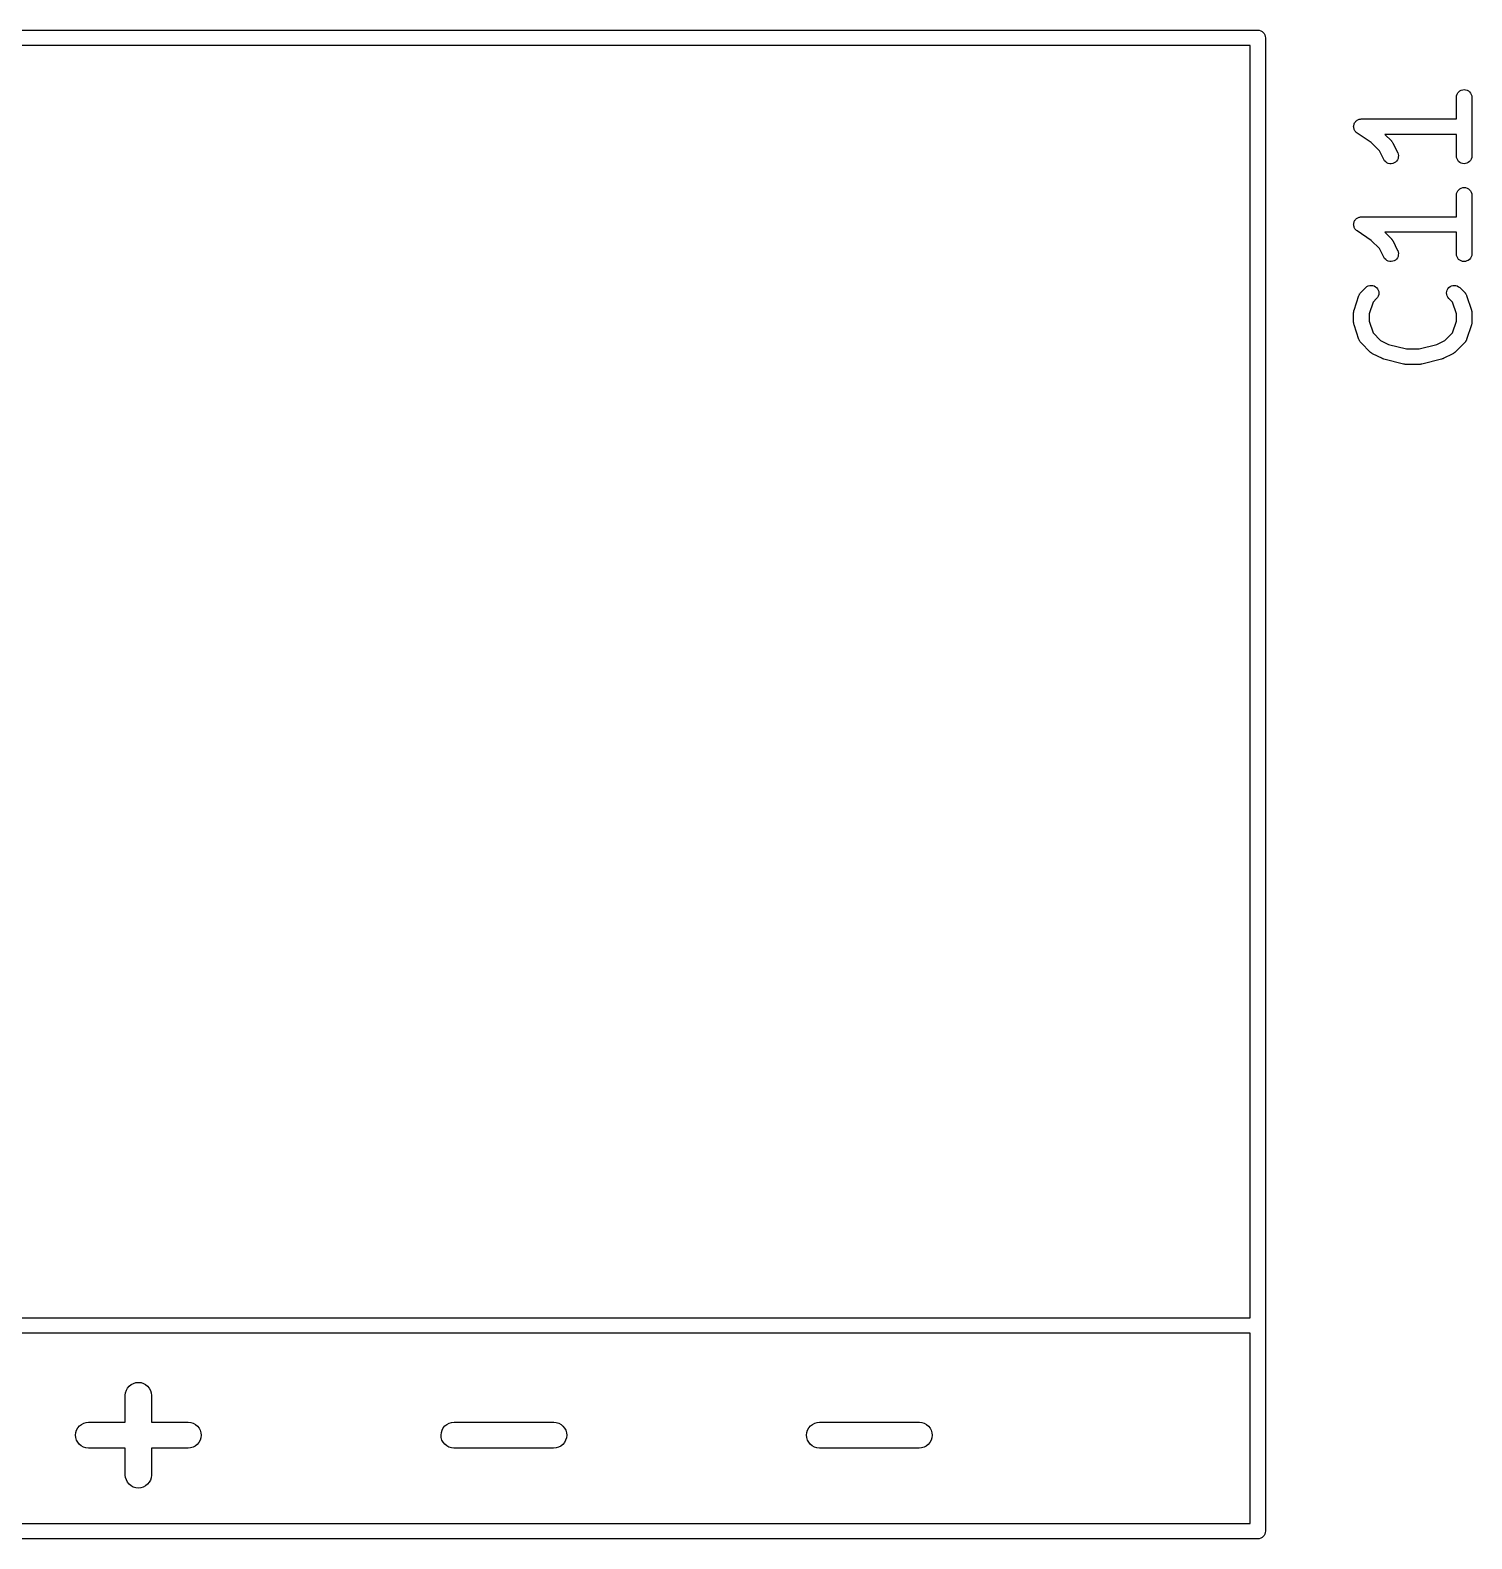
# Model space of a CAD drawing. Extents: x 122.7 to 185.3, y -119.4 to -70.3.
# Drawn here: x 166.08 to 180.1, y -119.44 to -104.77 of the extents above; entities that cross this region are included whole.
import ezdxf

# ---------------------------------------------------------------- set-up
doc = ezdxf.new("R2010")
doc.units = 0
doc.layers.add('BLACK', color=7, linetype='CONTINUOUS')

msp = doc.modelspace()

# ---------------------------------------------------------------- linework, layer by layer
at = {"layer": 'BLACK', "linetype": 'CONTINUOUS'}
for p, q in [((148.326, -104.765), (178.018, -104.765)), ((178.018, -104.765), (178.022, -104.765)), ((178.022, -104.765), (178.026, -104.765)), ((178.026, -104.765), (178.037, -104.766)), ((178.037, -104.766), (178.051, -104.77)), ((178.051, -104.77), (178.064, -104.777)), ((178.064, -104.777), (178.075, -104.787)), ((178.075, -104.787), (178.085, -104.798)), ((178.085, -104.798), (178.092, -104.811)), ((178.092, -104.811), (178.096, -104.825)), ((177.947, -104.915), (148.397, -104.915)), ((177.947, -117.295), (177.947, -104.915)), ((178.096, -104.825), (178.097, -104.84)), ((178.097, -104.84), (178.097, -104.844)), ((178.097, -104.844), (178.097, -117.366)), ((179.957, -105.403), (179.961, -105.389)), ((179.961, -105.389), (179.968, -105.376)), ((179.968, -105.376), (179.978, -105.365)), ((179.978, -105.365), (179.989, -105.355)), ((179.989, -105.355), (180.002, -105.349)), ((180.002, -105.349), (180.016, -105.344)), ((180.016, -105.344), (180.031, -105.343)), ((180.031, -105.343), (180.045, -105.345)), ((180.045, -105.345), (180.059, -105.349)), ((180.059, -105.349), (180.072, -105.356)), ((180.072, -105.356), (180.084, -105.365)), ((180.084, -105.365), (180.093, -105.377)), ((180.093, -105.377), (180.1, -105.39)), ((180.1, -105.39), (180.104, -105.404)), ((179.955, -105.417), (179.957, -105.403)), ((179.955, -105.418), (179.955, -105.417)), ((179.955, -105.629), (179.955, -105.418)), ((180.104, -105.404), (180.105, -105.418)), ((180.105, -105.418), (180.105, -105.99)), ((178.956, -105.696), (178.957, -105.689)), ((178.957, -105.689), (178.959, -105.682)), ((178.957, -105.689), (178.957, -105.689)), ((178.957, -105.689), (178.957, -105.689)), ((178.959, -105.682), (178.961, -105.675)), ((178.961, -105.675), (178.965, -105.668)), ((178.961, -105.675), (178.961, -105.675)), ((178.961, -105.675), (178.961, -105.675)), ((178.965, -105.668), (178.968, -105.662)), ((178.968, -105.662), (178.973, -105.656)), ((178.968, -105.662), (178.968, -105.662)), ((178.968, -105.662), (178.968, -105.662)), ((178.973, -105.656), (178.978, -105.651)), ((178.978, -105.651), (178.983, -105.646)), ((178.978, -105.651), (178.978, -105.651)), ((178.978, -105.651), (178.978, -105.651)), ((178.983, -105.646), (178.989, -105.641)), ((178.989, -105.641), (178.996, -105.638)), ((178.989, -105.641), (178.989, -105.641)), ((178.989, -105.641), (178.989, -105.641)), ((178.996, -105.638), (179.002, -105.634)), ((179.002, -105.634), (179.009, -105.632)), ((179.002, -105.634), (179.002, -105.634)), ((179.002, -105.634), (179.002, -105.634)), ((179.009, -105.632), (179.016, -105.63)), ((179.016, -105.63), (179.016, -105.63)), ((179.016, -105.63), (179.016, -105.63)), ((179.016, -105.63), (179.023, -105.63)), ((179.023, -105.63), (179.03, -105.629)), ((179.03, -105.629), (179.955, -105.629)), ((178.955, -105.703), (178.956, -105.696)), ((178.956, -105.711), (178.955, -105.703)), ((178.955, -105.703), (178.955, -105.703)), ((178.955, -105.703), (178.955, -105.703)), ((178.957, -105.718), (178.956, -105.711)), ((178.959, -105.725), (178.957, -105.718)), ((178.957, -105.718), (178.957, -105.718)), ((178.957, -105.718), (178.957, -105.718)), ((178.961, -105.732), (178.959, -105.725)), ((178.964, -105.738), (178.961, -105.732)), ((178.961, -105.732), (178.961, -105.732)), ((178.961, -105.732), (178.961, -105.732)), ((178.968, -105.745), (178.964, -105.738)), ((178.972, -105.751), (178.968, -105.745)), ((178.968, -105.745), (178.968, -105.745)), ((178.968, -105.745), (178.968, -105.745)), ((178.977, -105.756), (178.972, -105.751)), ((178.982, -105.761), (178.977, -105.756)), ((178.977, -105.756), (178.977, -105.756)), ((178.977, -105.756), (178.977, -105.756)), ((178.988, -105.766), (178.982, -105.761)), ((178.989, -105.766), (178.988, -105.766)), ((178.988, -105.766), (178.988, -105.766)), ((178.988, -105.766), (178.988, -105.766)), ((178.988, -105.766), (178.988, -105.766)), ((179.125, -105.857), (178.989, -105.766)), ((179.955, -105.779), (179.259, -105.779)), ((179.259, -105.779), (179.322, -105.841)), ((179.322, -105.841), (179.322, -105.842)), ((179.322, -105.842), (179.325, -105.845)), ((179.955, -105.99), (179.955, -105.779)), ((179.207, -105.939), (179.125, -105.857)), ((179.249, -106.023), (179.207, -105.939)), ((179.325, -105.845), (179.328, -105.848)), ((179.328, -105.848), (179.329, -105.851)), ((179.329, -105.851), (179.331, -105.853)), ((179.331, -105.853), (179.333, -105.857)), ((179.333, -105.857), (179.336, -105.861)), ((179.336, -105.861), (179.383, -105.956)), ((179.383, -105.956), (179.384, -105.957)), ((179.384, -105.957), (179.389, -105.971)), ((179.389, -105.971), (179.391, -105.985)), ((179.391, -105.985), (179.39, -106)), ((179.257, -106.035), (179.249, -106.023)), ((179.267, -106.046), (179.257, -106.035)), ((179.279, -106.055), (179.267, -106.046)), ((179.292, -106.061), (179.279, -106.055)), ((179.306, -106.064), (179.292, -106.061)), ((179.321, -106.064), (179.306, -106.064)), ((179.335, -106.062), (179.321, -106.064)), ((179.349, -106.057), (179.335, -106.062)), ((179.362, -106.049), (179.349, -106.057)), ((179.372, -106.039), (179.362, -106.049)), ((179.381, -106.027), (179.372, -106.039)), ((179.387, -106.014), (179.381, -106.027)), ((179.39, -106), (179.387, -106.014)), ((179.957, -106.004), (179.955, -105.99)), ((179.961, -106.018), (179.957, -106.004)), ((179.968, -106.031), (179.961, -106.018)), ((179.977, -106.042), (179.968, -106.031)), ((179.988, -106.052), (179.977, -106.042)), ((180.001, -106.059), (179.988, -106.052)), ((180.015, -106.063), (180.001, -106.059)), ((180.03, -106.065), (180.015, -106.063)), ((180.044, -106.063), (180.03, -106.065)), ((180.058, -106.059), (180.044, -106.063)), ((180.071, -106.052), (180.058, -106.059)), ((180.083, -106.043), (180.071, -106.052)), ((180.092, -106.032), (180.083, -106.043)), ((180.099, -106.019), (180.092, -106.032)), ((180.104, -106.005), (180.099, -106.019)), ((180.105, -105.991), (180.104, -106.005)), ((180.105, -105.99), (180.105, -105.991)), ((179.955, -106.369), (179.957, -106.355)), ((179.955, -106.37), (179.955, -106.369)), ((179.955, -106.581), (179.955, -106.37)), ((179.957, -106.355), (179.961, -106.341)), ((179.961, -106.341), (179.968, -106.328)), ((179.968, -106.328), (179.978, -106.317)), ((179.978, -106.317), (179.989, -106.308)), ((179.989, -106.308), (180.002, -106.301)), ((180.002, -106.301), (180.016, -106.297)), ((180.016, -106.297), (180.031, -106.295)), ((180.031, -106.295), (180.045, -106.297)), ((180.045, -106.297), (180.059, -106.301)), ((180.059, -106.301), (180.072, -106.308)), ((180.072, -106.308), (180.084, -106.318)), ((180.084, -106.318), (180.093, -106.329)), ((180.093, -106.329), (180.1, -106.342)), ((180.1, -106.342), (180.104, -106.356)), ((180.104, -106.356), (180.105, -106.37)), ((180.105, -106.37), (180.105, -106.942)), ((178.955, -106.656), (178.956, -106.648)), ((178.956, -106.663), (178.955, -106.656)), ((178.955, -106.656), (178.955, -106.656)), ((178.955, -106.656), (178.955, -106.656)), ((178.956, -106.648), (178.957, -106.641)), ((178.957, -106.67), (178.956, -106.663)), ((178.957, -106.641), (178.959, -106.634)), ((178.957, -106.641), (178.957, -106.641)), ((178.957, -106.641), (178.957, -106.641)), ((178.959, -106.677), (178.957, -106.67)), ((178.957, -106.67), (178.957, -106.67)), ((178.957, -106.67), (178.957, -106.67)), ((178.959, -106.634), (178.961, -106.627)), ((178.961, -106.684), (178.959, -106.677)), ((178.961, -106.627), (178.965, -106.62)), ((178.961, -106.627), (178.961, -106.627)), ((178.961, -106.627), (178.961, -106.627)), ((178.964, -106.69), (178.961, -106.684)), ((178.961, -106.684), (178.961, -106.684)), ((178.961, -106.684), (178.961, -106.684)), ((178.968, -106.697), (178.964, -106.69)), ((178.965, -106.62), (178.968, -106.614)), ((178.968, -106.614), (178.973, -106.609)), ((178.968, -106.614), (178.968, -106.614)), ((178.968, -106.614), (178.968, -106.614)), ((178.972, -106.703), (178.968, -106.697)), ((178.968, -106.697), (178.968, -106.697)), ((178.968, -106.697), (178.968, -106.697)), ((178.977, -106.709), (178.972, -106.703)), ((178.973, -106.609), (178.978, -106.603)), ((178.982, -106.713), (178.977, -106.709)), ((178.977, -106.709), (178.977, -106.709)), ((178.977, -106.709), (178.977, -106.709)), ((178.978, -106.603), (178.983, -106.598)), ((178.978, -106.603), (178.978, -106.603)), ((178.978, -106.603), (178.978, -106.603)), ((178.988, -106.718), (178.982, -106.713)), ((178.983, -106.598), (178.989, -106.594)), ((178.989, -106.719), (178.988, -106.718)), ((178.988, -106.718), (178.988, -106.718)), ((178.988, -106.718), (178.988, -106.718)), ((178.988, -106.718), (178.988, -106.718)), ((178.989, -106.594), (178.996, -106.59)), ((178.989, -106.594), (178.989, -106.594)), ((178.989, -106.594), (178.989, -106.594)), ((179.125, -106.81), (178.989, -106.719)), ((178.996, -106.59), (179.002, -106.587)), ((179.002, -106.587), (179.009, -106.585)), ((179.002, -106.587), (179.002, -106.587)), ((179.002, -106.587), (179.002, -106.587)), ((179.009, -106.585), (179.016, -106.583)), ((179.016, -106.583), (179.023, -106.582)), ((179.016, -106.583), (179.016, -106.583)), ((179.016, -106.583), (179.016, -106.583)), ((179.023, -106.582), (179.03, -106.581)), ((179.03, -106.581), (179.955, -106.581)), ((179.207, -106.891), (179.125, -106.81)), ((179.955, -106.731), (179.259, -106.731)), ((179.259, -106.731), (179.322, -106.794)), ((179.322, -106.794), (179.322, -106.794)), ((179.322, -106.794), (179.325, -106.798)), ((179.325, -106.798), (179.328, -106.801)), ((179.328, -106.801), (179.329, -106.803)), ((179.329, -106.803), (179.331, -106.806)), ((179.331, -106.806), (179.333, -106.81)), ((179.333, -106.81), (179.336, -106.813)), ((179.336, -106.813), (179.383, -106.908)), ((179.955, -106.942), (179.955, -106.731)), ((179.249, -106.975), (179.207, -106.891)), ((179.257, -106.988), (179.249, -106.975)), ((179.267, -106.998), (179.257, -106.988)), ((179.279, -107.007), (179.267, -106.998)), ((179.292, -107.013), (179.279, -107.007)), ((179.306, -107.016), (179.292, -107.013)), ((179.321, -107.017), (179.306, -107.016)), ((179.335, -107.014), (179.321, -107.017)), ((179.349, -107.009), (179.335, -107.014)), ((179.362, -107.002), (179.349, -107.009)), ((179.372, -106.992), (179.362, -107.002)), ((179.381, -106.98), (179.372, -106.992)), ((179.387, -106.966), (179.381, -106.98)), ((179.383, -106.908), (179.384, -106.909)), ((179.384, -106.909), (179.389, -106.923)), ((179.39, -106.952), (179.387, -106.966)), ((179.389, -106.923), (179.391, -106.938)), ((179.391, -106.938), (179.39, -106.952)), ((179.957, -106.956), (179.955, -106.942)), ((179.961, -106.97), (179.957, -106.956)), ((179.968, -106.983), (179.961, -106.97)), ((179.977, -106.995), (179.968, -106.983)), ((179.988, -107.004), (179.977, -106.995)), ((180.001, -107.011), (179.988, -107.004)), ((180.015, -107.015), (180.001, -107.011)), ((180.03, -107.017), (180.015, -107.015)), ((180.044, -107.016), (180.03, -107.017)), ((180.058, -107.011), (180.044, -107.016)), ((180.071, -107.005), (180.058, -107.011)), ((180.083, -106.995), (180.071, -107.005)), ((180.092, -106.984), (180.083, -106.995)), ((180.099, -106.971), (180.092, -106.984)), ((180.104, -106.957), (180.099, -106.971)), ((180.105, -106.943), (180.104, -106.957)), ((180.105, -106.942), (180.105, -106.943)), ((179.025, -107.317), (179.073, -107.27)), ((179.073, -107.269), (179.085, -107.26)), ((179.073, -107.27), (179.073, -107.269)), ((179.085, -107.26), (179.098, -107.253)), ((179.098, -107.253), (179.112, -107.249)), ((179.112, -107.249), (179.126, -107.248)), ((179.126, -107.248), (179.141, -107.249)), ((179.141, -107.249), (179.155, -107.254)), ((179.155, -107.254), (179.168, -107.261)), ((179.168, -107.261), (179.179, -107.27)), ((179.179, -107.27), (179.188, -107.282)), ((179.188, -107.282), (179.195, -107.295)), ((179.195, -107.295), (179.199, -107.309)), ((179.199, -107.309), (179.201, -107.323)), ((179.86, -107.322), (179.862, -107.308)), ((179.862, -107.308), (179.866, -107.294)), ((179.866, -107.294), (179.873, -107.281)), ((179.873, -107.281), (179.882, -107.269)), ((179.882, -107.269), (179.894, -107.26)), ((179.894, -107.26), (179.907, -107.253)), ((179.907, -107.253), (179.921, -107.249)), ((179.921, -107.249), (179.935, -107.248)), ((179.935, -107.248), (179.95, -107.249)), ((179.95, -107.249), (179.964, -107.254)), ((179.964, -107.254), (179.977, -107.261)), ((179.977, -107.261), (179.988, -107.27)), ((179.988, -107.27), (180.036, -107.317)), ((178.959, -107.49), (179.007, -107.347)), ((179.007, -107.346), (179.008, -107.344)), ((179.007, -107.347), (179.007, -107.346)), ((179.008, -107.344), (179.009, -107.342)), ((179.009, -107.342), (179.011, -107.337)), ((179.011, -107.337), (179.013, -107.332)), ((179.013, -107.332), (179.015, -107.331)), ((179.015, -107.331), (179.016, -107.329)), ((179.016, -107.329), (179.019, -107.325)), ((179.019, -107.325), (179.022, -107.321)), ((179.022, -107.321), (179.024, -107.319)), ((179.024, -107.319), (179.025, -107.317)), ((179.144, -107.411), (179.105, -107.526)), ((179.179, -107.376), (179.144, -107.411)), ((179.188, -107.365), (179.179, -107.376)), ((179.195, -107.352), (179.188, -107.365)), ((179.199, -107.338), (179.195, -107.352)), ((179.201, -107.323), (179.199, -107.338)), ((179.861, -107.337), (179.86, -107.322)), ((179.866, -107.351), (179.861, -107.337)), ((179.872, -107.364), (179.866, -107.351)), ((179.881, -107.375), (179.872, -107.364)), ((179.882, -107.376), (179.881, -107.375)), ((179.917, -107.411), (179.882, -107.376)), ((179.955, -107.526), (179.917, -107.411)), ((180.036, -107.317), (180.037, -107.318)), ((180.037, -107.318), (180.038, -107.32)), ((180.038, -107.32), (180.04, -107.321)), ((180.04, -107.321), (180.042, -107.326)), ((180.042, -107.326), (180.046, -107.33)), ((180.046, -107.33), (180.047, -107.332)), ((180.047, -107.332), (180.048, -107.333)), ((180.048, -107.333), (180.05, -107.338)), ((180.05, -107.338), (180.052, -107.343)), ((180.052, -107.343), (180.053, -107.345)), ((180.053, -107.345), (180.054, -107.347)), ((180.054, -107.347), (180.102, -107.49)), ((178.955, -107.512), (178.956, -107.508)), ((178.955, -107.513), (178.955, -107.512)), ((178.955, -107.609), (178.955, -107.513)), ((178.956, -107.504), (178.957, -107.501)), ((178.956, -107.508), (178.956, -107.504)), ((178.957, -107.498), (178.958, -107.494)), ((178.957, -107.501), (178.957, -107.498)), ((178.958, -107.494), (178.959, -107.49)), ((179.105, -107.526), (179.105, -107.596)), ((179.105, -107.596), (179.144, -107.711)), ((179.917, -107.711), (179.955, -107.596)), ((179.955, -107.596), (179.955, -107.526)), ((180.102, -107.49), (180.102, -107.491)), ((180.102, -107.491), (180.103, -107.495)), ((180.103, -107.495), (180.104, -107.499)), ((180.104, -107.499), (180.104, -107.502)), ((180.104, -107.502), (180.105, -107.505)), ((180.105, -107.505), (180.105, -107.509)), ((180.105, -107.509), (180.105, -107.513)), ((180.105, -107.513), (180.105, -107.609)), ((178.956, -107.613), (178.955, -107.609)), ((178.956, -107.617), (178.956, -107.613)), ((178.957, -107.62), (178.956, -107.617)), ((178.957, -107.623), (178.957, -107.62)), ((178.958, -107.627), (178.957, -107.623)), ((178.959, -107.631), (178.958, -107.627)), ((178.959, -107.632), (178.959, -107.631)), ((179.007, -107.775), (178.959, -107.632)), ((179.144, -107.711), (179.218, -107.785)), ((179.843, -107.785), (179.917, -107.711)), ((180.102, -107.632), (180.054, -107.775)), ((180.104, -107.624), (180.102, -107.628)), ((180.102, -107.628), (180.102, -107.632)), ((180.105, -107.618), (180.104, -107.621)), ((180.104, -107.621), (180.104, -107.624)), ((180.105, -107.609), (180.105, -107.61)), ((180.105, -107.61), (180.105, -107.614)), ((180.105, -107.614), (180.105, -107.618)), ((179.008, -107.777), (179.007, -107.775)), ((179.008, -107.779), (179.008, -107.777)), ((179.011, -107.784), (179.008, -107.779)), ((179.013, -107.789), (179.011, -107.784)), ((179.014, -107.79), (179.013, -107.789)), ((179.015, -107.792), (179.014, -107.79)), ((179.018, -107.796), (179.015, -107.792)), ((179.021, -107.8), (179.018, -107.796)), ((179.023, -107.802), (179.021, -107.8)), ((179.024, -107.804), (179.023, -107.802)), ((179.025, -107.804), (179.024, -107.804)), ((179.12, -107.9), (179.025, -107.804)), ((179.218, -107.785), (179.295, -107.824)), ((179.295, -107.824), (179.468, -107.867)), ((179.468, -107.867), (179.593, -107.867)), ((179.593, -107.867), (179.766, -107.824)), ((179.766, -107.824), (179.843, -107.785)), ((180.036, -107.804), (179.941, -107.9)), ((180.037, -107.803), (180.036, -107.804)), ((180.039, -107.801), (180.037, -107.803)), ((180.042, -107.797), (180.039, -107.801)), ((180.045, -107.793), (180.042, -107.797)), ((180.046, -107.791), (180.045, -107.793)), ((180.047, -107.789), (180.046, -107.791)), ((180.05, -107.785), (180.047, -107.789)), ((180.052, -107.78), (180.05, -107.785)), ((180.053, -107.778), (180.052, -107.78)), ((180.054, -107.776), (180.053, -107.778)), ((180.054, -107.775), (180.054, -107.776)), ((179.123, -107.902), (179.12, -107.9)), ((179.126, -107.905), (179.123, -107.902)), ((179.129, -107.907), (179.126, -107.905)), ((179.132, -107.909), (179.129, -107.907)), ((179.135, -107.911), (179.132, -107.909)), ((179.139, -107.913), (179.135, -107.911)), ((179.14, -107.914), (179.139, -107.913)), ((179.235, -107.961), (179.14, -107.914)), ((179.236, -107.962), (179.235, -107.961)), ((179.235, -107.961), (179.235, -107.961)), ((179.242, -107.964), (179.236, -107.962)), ((179.249, -107.967), (179.242, -107.964)), ((179.25, -107.967), (179.249, -107.967)), ((179.249, -107.967), (179.249, -107.967)), ((179.249, -107.967), (179.249, -107.967)), ((179.441, -108.015), (179.25, -107.967)), ((179.442, -108.015), (179.441, -108.015)), ((179.443, -108.015), (179.442, -108.015)), ((179.449, -108.016), (179.443, -108.015)), ((179.455, -108.017), (179.449, -108.016)), ((179.457, -108.017), (179.455, -108.017)), ((179.458, -108.017), (179.457, -108.017)), ((179.459, -108.017), (179.458, -108.017)), ((179.602, -108.017), (179.459, -108.017)), ((179.603, -108.017), (179.602, -108.017)), ((179.604, -108.017), (179.603, -108.017)), ((179.61, -108.016), (179.604, -108.017)), ((179.616, -108.015), (179.61, -108.016)), ((179.618, -108.015), (179.616, -108.015)), ((179.619, -108.015), (179.618, -108.015)), ((179.62, -108.015), (179.619, -108.015)), ((179.81, -107.967), (179.62, -108.015)), ((179.811, -107.967), (179.81, -107.967)), ((179.818, -107.964), (179.811, -107.967)), ((179.811, -107.967), (179.811, -107.967)), ((179.824, -107.962), (179.818, -107.964)), ((179.825, -107.962), (179.824, -107.962)), ((179.826, -107.961), (179.825, -107.962)), ((179.825, -107.962), (179.825, -107.962)), ((179.921, -107.914), (179.826, -107.961)), ((179.925, -107.912), (179.921, -107.914)), ((179.928, -107.91), (179.925, -107.912)), ((179.931, -107.908), (179.928, -107.91)), ((179.933, -107.906), (179.931, -107.908)), ((179.937, -107.903), (179.933, -107.906)), ((179.94, -107.9), (179.937, -107.903)), ((179.941, -107.9), (179.94, -107.9)), ((148.397, -117.295), (177.947, -117.295)), ((178.097, -117.366), (178.097, -117.37)), ((178.097, -117.37), (178.097, -117.374)), ((178.097, -117.374), (178.097, -119.366)), ((177.947, -117.445), (148.397, -117.445)), ((177.947, -119.295), (177.947, -117.445)), ((167.005, -118.048), (167.008, -118.023)), ((167.008, -118.023), (167.015, -117.999)), ((167.015, -117.999), (167.027, -117.978)), ((167.027, -117.978), (167.043, -117.959)), ((167.043, -117.959), (167.062, -117.943)), ((167.062, -117.943), (167.084, -117.932)), ((167.084, -117.932), (167.108, -117.925)), ((167.108, -117.925), (167.133, -117.923)), ((167.133, -117.923), (167.158, -117.925)), ((167.158, -117.925), (167.181, -117.932)), ((167.181, -117.932), (167.203, -117.944)), ((167.203, -117.944), (167.222, -117.96)), ((167.222, -117.96), (167.238, -117.979)), ((167.238, -117.979), (167.249, -118.001)), ((167.249, -118.001), (167.257, -118.025)), ((167.257, -118.025), (167.259, -118.05)), ((167.005, -118.05), (167.005, -118.048)), ((167.005, -118.31), (167.005, -118.05)), ((167.259, -118.05), (167.259, -118.31)), ((166.578, -118.331), (166.6, -118.319)), ((166.6, -118.319), (166.624, -118.312)), ((166.624, -118.312), (166.648, -118.31)), ((166.648, -118.31), (167.005, -118.31)), ((167.259, -118.31), (167.616, -118.31)), ((167.616, -118.31), (167.618, -118.31)), ((167.618, -118.31), (167.642, -118.312)), ((167.642, -118.312), (167.666, -118.32)), ((167.666, -118.32), (167.688, -118.332)), ((170.134, -118.331), (170.156, -118.319)), ((170.156, -118.319), (170.18, -118.312)), ((170.18, -118.312), (170.204, -118.31)), ((170.204, -118.31), (171.172, -118.31)), ((171.172, -118.31), (171.174, -118.31)), ((171.174, -118.31), (171.198, -118.312)), ((171.198, -118.312), (171.222, -118.32)), ((171.222, -118.32), (171.244, -118.332)), ((173.69, -118.331), (173.712, -118.319)), ((173.712, -118.319), (173.736, -118.312)), ((173.736, -118.312), (173.76, -118.31)), ((173.76, -118.31), (174.728, -118.31)), ((174.728, -118.31), (174.73, -118.31)), ((174.73, -118.31), (174.754, -118.312)), ((174.754, -118.312), (174.778, -118.32)), ((174.778, -118.32), (174.8, -118.332)), ((166.521, -118.436), (166.524, -118.411)), ((166.523, -118.46), (166.521, -118.436)), ((166.53, -118.484), (166.523, -118.46)), ((166.524, -118.411), (166.531, -118.387)), ((166.531, -118.387), (166.543, -118.366)), ((166.543, -118.366), (166.559, -118.346)), ((166.559, -118.346), (166.578, -118.331)), ((167.688, -118.332), (167.707, -118.348)), ((167.707, -118.348), (167.722, -118.367)), ((167.722, -118.367), (167.734, -118.389)), ((167.74, -118.462), (167.733, -118.486)), ((167.734, -118.389), (167.741, -118.413)), ((167.743, -118.437), (167.74, -118.462)), ((167.741, -118.413), (167.743, -118.437)), ((170.077, -118.436), (170.08, -118.411)), ((170.079, -118.46), (170.077, -118.436)), ((170.086, -118.484), (170.079, -118.46)), ((170.08, -118.411), (170.087, -118.387)), ((170.087, -118.387), (170.099, -118.366)), ((170.099, -118.366), (170.115, -118.346)), ((170.115, -118.346), (170.134, -118.331)), ((171.244, -118.332), (171.263, -118.348)), ((171.263, -118.348), (171.278, -118.367)), ((171.278, -118.367), (171.29, -118.389)), ((171.296, -118.462), (171.289, -118.486)), ((171.29, -118.389), (171.297, -118.413)), ((171.299, -118.437), (171.296, -118.462)), ((171.297, -118.413), (171.299, -118.437)), ((173.633, -118.436), (173.636, -118.411)), ((173.635, -118.46), (173.633, -118.436)), ((173.642, -118.484), (173.635, -118.46)), ((173.636, -118.411), (173.643, -118.387)), ((173.643, -118.387), (173.655, -118.366)), ((173.655, -118.366), (173.671, -118.346)), ((173.671, -118.346), (173.69, -118.331)), ((174.8, -118.332), (174.819, -118.348)), ((174.819, -118.348), (174.834, -118.367)), ((174.834, -118.367), (174.846, -118.389)), ((174.852, -118.462), (174.845, -118.486)), ((174.846, -118.389), (174.853, -118.413)), ((174.855, -118.437), (174.852, -118.462)), ((174.853, -118.413), (174.855, -118.437)), ((166.542, -118.506), (166.53, -118.484)), ((166.557, -118.525), (166.542, -118.506)), ((166.576, -118.541), (166.557, -118.525)), ((166.598, -118.553), (166.576, -118.541)), ((166.622, -118.561), (166.598, -118.553)), ((166.646, -118.564), (166.622, -118.561)), ((166.648, -118.564), (166.646, -118.564)), ((167.005, -118.564), (166.648, -118.564)), ((167.005, -118.824), (167.005, -118.564)), ((167.616, -118.564), (167.259, -118.564)), ((167.259, -118.564), (167.259, -118.824)), ((167.64, -118.561), (167.616, -118.564)), ((167.664, -118.554), (167.64, -118.561)), ((167.686, -118.542), (167.664, -118.554)), ((167.705, -118.527), (167.686, -118.542)), ((167.721, -118.508), (167.705, -118.527)), ((167.733, -118.486), (167.721, -118.508)), ((170.098, -118.506), (170.086, -118.484)), ((170.113, -118.525), (170.098, -118.506)), ((170.132, -118.541), (170.113, -118.525)), ((170.154, -118.553), (170.132, -118.541)), ((170.178, -118.561), (170.154, -118.553)), ((170.202, -118.564), (170.178, -118.561)), ((170.204, -118.564), (170.202, -118.564)), ((171.172, -118.564), (170.204, -118.564)), ((171.196, -118.561), (171.172, -118.564)), ((171.22, -118.554), (171.196, -118.561)), ((171.242, -118.542), (171.22, -118.554)), ((171.261, -118.527), (171.242, -118.542)), ((171.277, -118.508), (171.261, -118.527)), ((171.289, -118.486), (171.277, -118.508)), ((173.654, -118.506), (173.642, -118.484)), ((173.669, -118.525), (173.654, -118.506)), ((173.688, -118.541), (173.669, -118.525)), ((173.71, -118.553), (173.688, -118.541)), ((173.734, -118.561), (173.71, -118.553)), ((173.758, -118.564), (173.734, -118.561)), ((173.76, -118.564), (173.758, -118.564)), ((174.728, -118.564), (173.76, -118.564)), ((174.752, -118.561), (174.728, -118.564)), ((174.776, -118.554), (174.752, -118.561)), ((174.798, -118.542), (174.776, -118.554)), ((174.817, -118.527), (174.798, -118.542)), ((174.833, -118.508), (174.817, -118.527)), ((174.845, -118.486), (174.833, -118.508)), ((167.007, -118.848), (167.005, -118.824)), ((167.015, -118.872), (167.007, -118.848)), ((167.026, -118.894), (167.015, -118.872)), ((167.042, -118.913), (167.026, -118.894)), ((167.237, -118.895), (167.221, -118.914)), ((167.249, -118.874), (167.237, -118.895)), ((167.256, -118.85), (167.249, -118.874)), ((167.259, -118.825), (167.256, -118.85)), ((167.259, -118.824), (167.259, -118.825)), ((167.061, -118.929), (167.042, -118.913)), ((167.083, -118.941), (167.061, -118.929)), ((167.106, -118.948), (167.083, -118.941)), ((167.131, -118.951), (167.106, -118.948)), ((167.156, -118.948), (167.131, -118.951)), ((167.18, -118.941), (167.156, -118.948)), ((167.202, -118.93), (167.18, -118.941)), ((167.221, -118.914), (167.202, -118.93)), ((148.397, -119.295), (177.947, -119.295)), ((178.018, -119.445), (148.326, -119.445)), ((178.022, -119.445), (178.018, -119.445)), ((178.026, -119.445), (178.022, -119.445)), ((178.037, -119.444), (178.026, -119.445)), ((178.051, -119.44), (178.037, -119.444)), ((178.064, -119.433), (178.051, -119.44)), ((178.075, -119.423), (178.064, -119.433)), ((178.085, -119.412), (178.075, -119.423)), ((178.092, -119.399), (178.085, -119.412)), ((178.096, -119.385), (178.092, -119.399)), ((178.097, -119.37), (178.096, -119.385)), ((178.097, -119.366), (178.097, -119.37))]:
    msp.add_line(p, q, dxfattribs=at)

doc.saveas('drawing.dxf')
